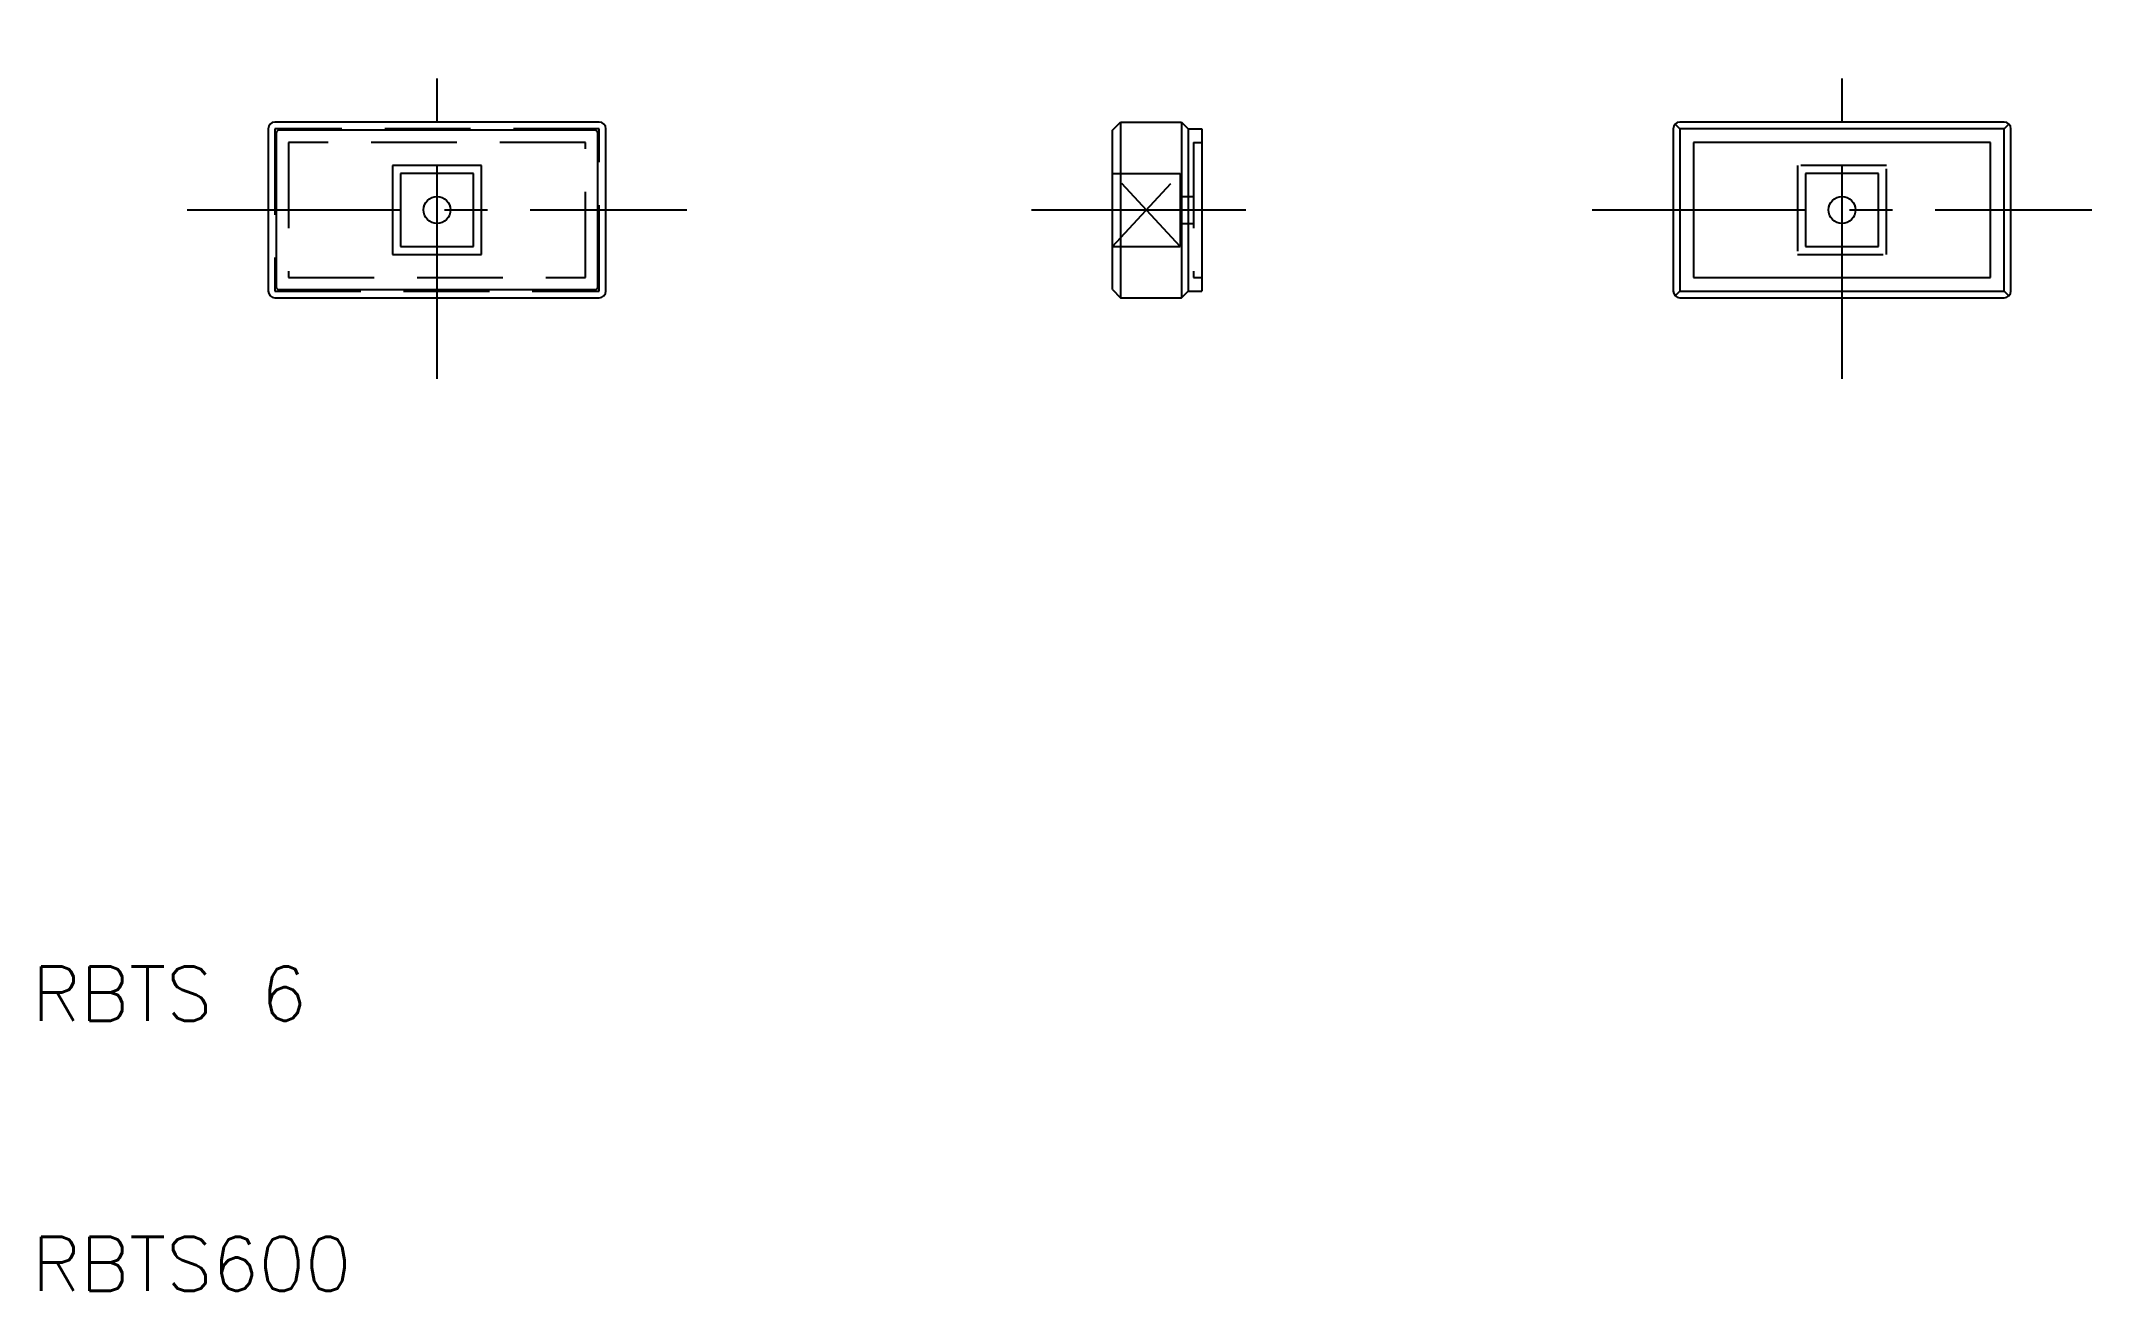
# Model space of a CAD drawing. Extents: x 10.3 to 86.2, y 10 to 56.2.
import ezdxf

# ---------------------------------------------------------------- set-up
doc = ezdxf.new("R2010")
doc.units = 0
doc.header["$LTSCALE"] = 0.25
doc.linetypes.add('CENTER', pattern=[50.8, 31.75, -6.35, 6.35, -6.35])
doc.linetypes.add('DASHED', pattern=[19.05, 12.7, -6.35])
doc.layers.get('0').update_dxf_attribs({"linetype": 'CONTINUOUS'})
doc.layers.add('CENTER', color=1, linetype='CENTER')
doc.styles.get("Standard").update_dxf_attribs({"font": 'txt.shx', "bigfont": 'extfont.shx'})

msp = doc.modelspace()

# ---------------------------------------------------------------- linework, layer by layer
for p, q in [((31, 53.25), (19, 53.25)), ((50, 52.95), (50.3, 53.25)), ((50.3, 53.25), (50.3, 46.75)), ((50.3, 53.25), (52.55, 53.25)), ((52.55, 53.25), (52.55, 46.75)), ((52.55, 53.25), (52.8, 53)), ((71, 53), (70.823, 53.177)), ((83, 53.25), (71, 53.25)), ((83, 53), (83.177, 53.177)), ((18.75, 53), (18.75, 47)), ((19.05, 52.85), (19.05, 47.15)), ((30.85, 52.95), (19.15, 52.95)), ((30.95, 47.15), (30.95, 52.85)), ((31.25, 47), (31.25, 53)), ((50, 47.05), (50, 52.95)), ((52.8, 53), (52.8, 47)), ((52.8, 53), (53.3, 53)), ((53.3, 53), (53.3, 47)), ((70.75, 53), (70.75, 47)), ((83, 53), (71, 53)), ((71, 53), (71, 47)), ((82.5, 52.5), (71.5, 52.5)), ((71.5, 52.5), (71.5, 47.5)), ((82.5, 47.5), (82.5, 52.5)), ((83, 47), (83, 53)), ((83.25, 47), (83.25, 53)), ((23.35, 51.65), (23.35, 48.35)), ((26.65, 51.65), (23.35, 51.65)), ((26.65, 48.35), (26.65, 51.65)), ((23.65, 51.35), (23.65, 48.65)), ((26.35, 51.35), (23.65, 51.35)), ((26.35, 48.65), (26.35, 51.35)), ((23.65, 48.65), (26.35, 48.65)), ((23.35, 48.35), (26.65, 48.35)), ((71.5, 47.5), (82.5, 47.5)), ((19, 46.75), (31, 46.75)), ((19.15, 47.05), (30.85, 47.05)), ((50, 47.05), (50.3, 46.75)), ((50.3, 46.75), (52.55, 46.75)), ((52.55, 46.75), (52.8, 47)), ((52.8, 47), (53.3, 47)), ((70.823, 46.823), (71, 47)), ((71, 47), (83, 47)), ((71, 46.75), (83, 46.75)), ((83.177, 46.823), (83, 47))]:
    msp.add_line(p, q)
at = {"color": 3, "linetype": 'DASHED'}
for p, q in [((31, 53), (19, 53)), ((19, 53), (19, 47)), ((30.5, 52.5), (19.5, 52.5)), ((19.5, 52.5), (19.5, 47.5)), ((30.5, 47.5), (30.5, 52.5)), ((31, 47), (31, 53)), ((53, 52.5), (53, 47.5)), ((53, 52.5), (53.3, 52.5)), ((75.35, 51.65), (75.35, 48.35)), ((78.65, 51.65), (75.35, 51.65)), ((78.65, 48.35), (78.65, 51.65)), ((50, 48.65), (52.5, 51.35)), ((52.5, 48.65), (50, 51.35)), ((50, 51.35), (52.5, 51.35)), ((52.5, 51.35), (52.5, 48.65)), ((75.65, 51.35), (75.65, 48.65)), ((78.35, 51.35), (75.65, 51.35)), ((78.35, 48.65), (78.35, 51.35)), ((52.5, 50.5), (53, 50.5)), ((52.5, 49.5), (53, 49.5)), ((50, 48.65), (52.5, 48.65)), ((75.65, 48.65), (78.35, 48.65)), ((75.35, 48.35), (78.65, 48.35)), ((19.5, 47.5), (30.5, 47.5)), ((53, 47.5), (53.3, 47.5)), ((19, 47), (31, 47))]:
    msp.add_line(p, q, dxfattribs=at)
for centre in [(25, 50), (77, 50)]:
    msp.add_circle(centre, 0.5)
for centre, radius, start, end in [((19, 53), 0.25, 90, 180), ((31, 53), 0.25, 0, 90), ((71, 53), 0.25, 90, 180), ((83, 53), 0.25, 0, 90), ((19.15, 52.85), 0.1, 90, 180), ((30.85, 52.85), 0.1, 0, 90), ((19.15, 47.15), 0.1, 180, 270), ((30.85, 47.15), 0.1, 270, 0), ((19, 47), 0.25, 180, 270), ((31, 47), 0.25, 270, 0), ((71, 47), 0.25, 180, 270), ((83, 47), 0.25, 270, 0)]:
    msp.add_arc(centre, radius, start, end)
at = {"layer": 'CENTER', "color": 1, "linetype": 'CENTER'}
for p, q in [((25, 43.75), (25, 56.25)), ((77, 43.75), (77, 56.25)), ((15.75, 50), (34.25, 50)), ((47, 50), (56.3, 50)), ((67.75, 50), (86.25, 50))]:
    msp.add_line(p, q, dxfattribs=at)

# ---------------------------------------------------------------- texts
for s, p in [('RBTS 6', (10, 20)), ('RBTS600', (10, 10))]:
    msp.add_text(s, height=2).set_placement(p)

doc.saveas('drawing.dxf')
